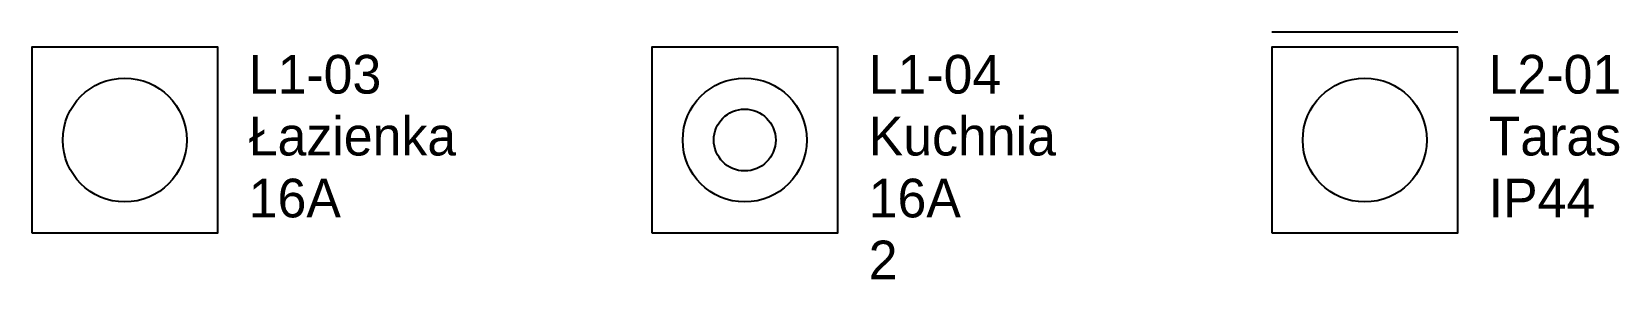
# Model space of a CAD drawing. Extents: x -6 to 96, y -9 to 7.
import ezdxf

# ---------------------------------------------------------------- set-up
doc = ezdxf.new("R2010")
doc.units = 0
doc.layers.add('E-SOCKET', color=3, linetype='Continuous')
doc.layers.add('E-TEXT', color=7, linetype='Continuous')

# ---------------------------------------------------------------- blocks, each defined once
blk = doc.blocks.new('CC-SOCKET')
at = {"layer": 'E-SOCKET', "flags": 128}
blk.add_lwpolyline([(-6, -6), (6, -6), (6, 6), (-6, 6)], close=True, dxfattribs=at)
at = {"layer": 'E-SOCKET'}
blk.add_circle((0, 0), 4, dxfattribs=at)
at = {"layer": 'E-TEXT'}
for tag, p in [('CIRCUIT', (8, 3)), ('ROOM', (8, -1)), ('RATING', (8, -5))]:
    blk.add_attdef(tag, p, '', height=2.5, dxfattribs=at)
blk = doc.blocks.new('*B1')
at = {"layer": 'E-SOCKET', "flags": 128}
blk.add_lwpolyline([(-6, -6), (6, -6), (6, 6), (-6, 6)], close=True, dxfattribs=at)
at = {"layer": 'E-SOCKET'}
for radius in [4, 2]:
    blk.add_circle((0, 0), radius, dxfattribs=at)
at = {"layer": 'E-TEXT'}
for tag, p in [('CIRCUIT', (8, 3)), ('ROOM', (8, -1)), ('RATING', (8, -5)), ('GANG', (8, -9))]:
    blk.add_attdef(tag, p, '', height=2.5, dxfattribs=at)
blk = doc.blocks.new('*B2')
at = {"layer": 'E-SOCKET'}
blk.add_line((-6, 7), (6, 7), dxfattribs=at)
at = {"layer": 'E-SOCKET', "flags": 128}
blk.add_lwpolyline([(-6, -6), (6, -6), (6, 6), (-6, 6)], close=True, dxfattribs=at)
at = {"layer": 'E-SOCKET'}
blk.add_circle((0, 0), 4, dxfattribs=at)
at = {"layer": 'E-TEXT'}
for tag, p in [('CIRCUIT', (8, 3)), ('ROOM', (8, -1)), ('IP', (8, -5))]:
    blk.add_attdef(tag, p, '', height=2.5, dxfattribs=at)

msp = doc.modelspace()

# ---------------------------------------------------------------- block references
for name, p, values in [('*B2', (80, 0), {'CIRCUIT': 'L2-01', 'ROOM': 'Taras', 'IP': 'IP44'}), ('CC-SOCKET', (0, 0), {'CIRCUIT': 'L1-03', 'ROOM': 'Łazienka', 'RATING': '16A'}), ('*B1', (40, 0), {'CIRCUIT': 'L1-04', 'ROOM': 'Kuchnia', 'RATING': '16A', 'GANG': '2'})]:
    msp.add_blockref(name, p).add_auto_attribs(values)

doc.saveas('drawing.dxf')
